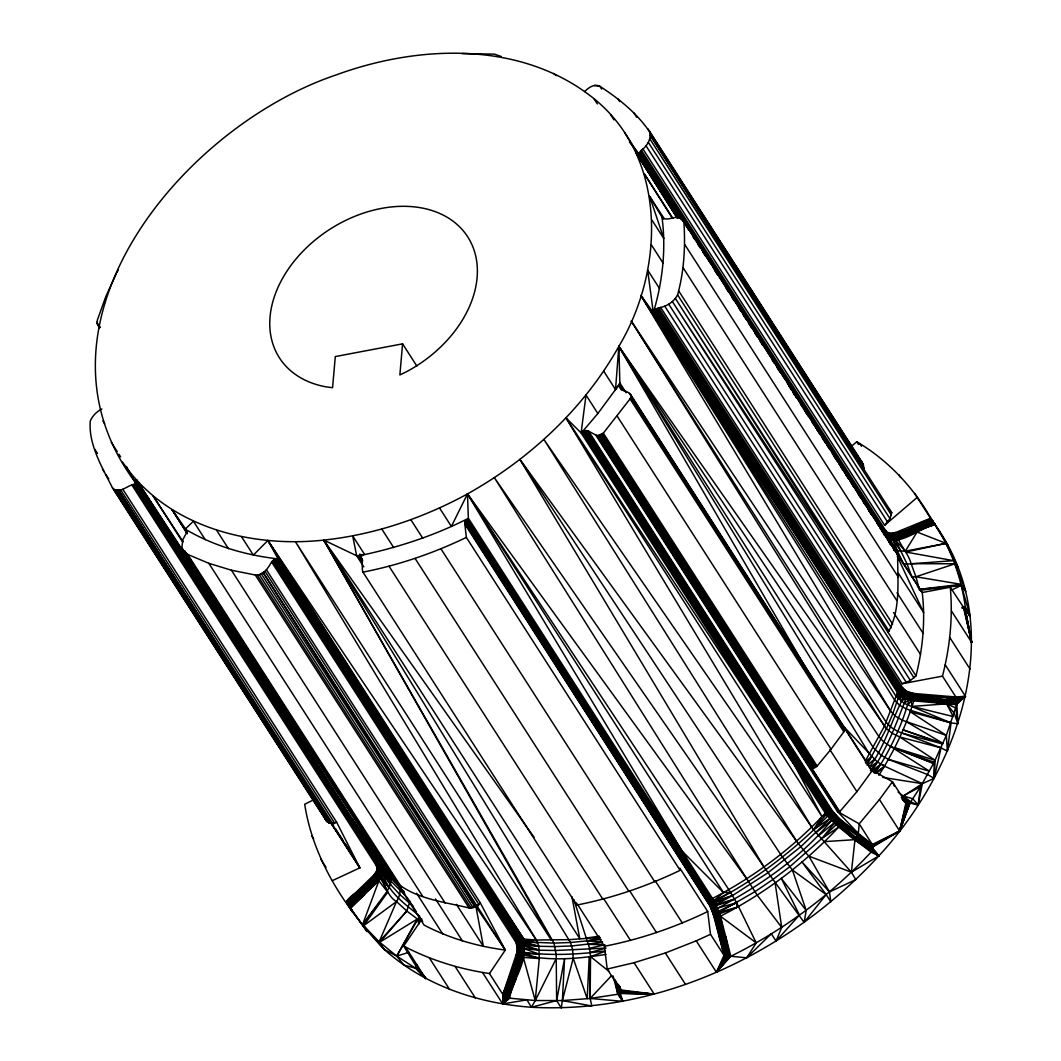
<?xml version="1.0" encoding="UTF-8"?>
<svg xmlns="http://www.w3.org/2000/svg" width="1061" height="1061" viewBox="0 0 1061 1061"><rect width="100%" height="100%" fill="white"/><g stroke="black" fill="none" stroke-linecap="round" stroke-linejoin="round"><path stroke-width="1.5" d="M851.983 445.845L856.784 441.747C887.725 460.089 913.097 486.866 930.762 518.126L935.112 524.704C1009.78 629.319 958.308 770.259 878.8 855.922L871.081 852.116L838.694 827.063L826.214 814.516L581.11 432.915C588.099 424.758 596.428 441.615 603.338 433.14L630.062 398.896C635.433 390.209 614.956 391.628 619.863 382.968L618.842 346.39C664.332 270.369 667.926 158.46 593.961 98.66C521.853 40.623 419.148 44.549 336.231 74.893C181.577 126.896 15.888 327.027 137.254 484.93L390.952 881.028L406.761 897.022M901.266 797.474L922.327 783.668L934.104 778.389L934.157 762.249L946.346 735.392L957.088 703.43L955.868 696.984L942.473 676.136C949.966 647.183 953.003 617.038 950.258 587.224L922.248 592.515L917.314 586.083M313.34 799.994L304.706 804.211C313.194 859.94 346.005 909.396 384.294 949.449C424.533 985.603 478.1 1003.441 531.428 1007.26C662.555 1014.25 791.174 951.412 878.8 855.922L837.885 822.62L829.795 814.424L830.312 810.737L586.149 430.501M421.893 919.065L403.71 946.041L405.514 947.022C431.774 960.55 460.288 969.197 489.466 973.547L502.861 994.409L508.007 998.043L535.248 1000.523L562.383 1000.576L591.813 1005.974L590.141 998.454L590.539 956.624L589.571 948.295L573.802 899.489M878.787 775.312C891.558 755.366 902.288 734.066 910.192 711.719L951.054 722.899L957.858 723.735L956.85 704.69L911.147 700.631L903.203 697.7L897.434 692.608L653.284 312.385L640.937 295.555L896.174 696.56L904.237 703.39L951.054 722.899L947.38 751.188L941.041 747.846L899.887 737.037L892.341 733.376L886.399 728.615L618.842 346.39C583.802 408.777 529.625 459.108 467.477 493.922L468.352 518.206L712.515 898.442L713.443 914.887L724 955.338L726.825 956.903L730.843 956.266C783.336 930.298 831.201 895.033 871.081 852.116L872.765 849.224L872.911 845.498L859.211 823.813L837.447 811.466L595.818 435.169M482.53 972.486L502.728 1003.931L509.545 998.388C512.503 979.024 530.54 958.985 522.171 938.985L278.022 558.749L273.38 560.155L271.629 561.959L515.779 942.181L517.277 947.301L516.694 953.176L502.861 994.409L502.728 1003.931L526.906 999.833L531.428 1007.26L556.654 1000.563L564.558 958.56L562.383 1000.576L561.216 1007.95L556.654 1000.563L556.189 954.661L553.988 943.123L323.777 540.102C249.945 548.139 166.047 526.561 122.572 462.132M605.977 954.396C576.362 959.091 545.725 961.85 516.694 953.176L520.633 946.266L522.171 938.985L518.643 939.714L515.779 942.181M531.428 1007.26L535.248 1000.523L539.293 958.587L538.789 946.293L536.322 940.006L295.396 541.627L551.402 940.271L323.777 540.102L356.668 555.752C365.011 554.969 360.873 567.728 362.981 572.144L576.746 905.06C612.555 898.057 647.263 886.134 680.114 870.325L466.349 537.41L464.691 522.794L468.352 518.206M519.956 459.479L782.461 857.155L792.381 869.967L826.134 894.556L830.843 901.837L829.45 891.93L801.97 861.943L826.134 894.556L804.172 922.407L763.986 867.023L519.956 459.479L798.416 843.8L806.055 853.137L808.88 856.161L851.373 872.208L878.8 855.922L836.957 823.747L827.288 813.535L582.197 431.946L597.86 413.511L615.526 389.573L618.842 346.39L879.145 736.944L883.773 741.957L890.59 746.467L934.157 762.249L920.55 786.718L910.152 802.753L899.648 831.002L872.434 844.423L840.126 819.371L832.66 811.254L828.959 810.936L825.272 813.137C792.991 847.832 754.57 876.665 712.515 898.442L709.69 900.935L708.841 904.038L464.678 523.802M659.478 288.459L647.634 270.024L653.284 312.385L653.735 311.337C662.648 280.86 666.242 248.725 661.971 217.16L649.611 196.351L663.841 238.592L651.998 220.157M947.38 751.188L946.346 735.392L910.192 711.719L912.036 706.401L946.624 703.828L954.263 713.324L957.858 723.735L955.908 707.979L946.624 703.828L908.8 698.735L903.521 696.52L897.898 691.56L653.735 311.337L655.34 309.441L660.618 307.438L902.248 683.735L910.404 680.539L915.975 675.884C922.845 648.709 925.484 620.42 922.248 592.515L894.396 549.134L893.561 550.102M812.779 768.522L599.014 435.607L812.063 768.615L817.116 766.055L831.055 749.185L843.84 731.825L844.742 729.676L844.317 727.289M648.072 128.965L861.837 461.88L863.389 464.731L863.919 469.347L891.77 512.728L889.98 518.67L884.609 525.301L642.979 149.017C647.754 144.84 651.52 138.288 649.611 131.816C636.892 113.089 618.722 98.567 599.85 86.286C594.306 83.368 588.444 87.745 584.651 91.551M135.344 484.227L137.93 485.606L382.079 865.842C385.62 885.086 357.955 893.534 349.958 907.725L367.186 931.717L347.159 903.402C354.109 890.471 385.607 882.659 379.506 864.463L135.344 484.227C127.771 484.333 119.349 495.328 112.466 487.835C102.201 467.437 88.408 444.625 90.238 421.151C92.413 415.753 96.803 411.562 101.909 408.949M347.995 903.442L352.69 912.022L350.488 908.534L381.681 877.089L383.459 869.861L382.079 865.842L379.506 864.463L375.965 865.153L131.816 484.917M620.194 987.672L620.977 992.035L617.834 994.25L590.141 998.454L562.383 1000.576L573.205 958.229L572.608 949.86L570.526 942.486L323.777 540.102C374.215 534.731 423.034 518.179 467.477 493.922L728.801 889.595L736.652 902.765L736.904 907.327L719.623 913.8L713.443 914.887L709.769 905.63L711.719 902.115L714.159 901.253C756.506 879.649 794.238 850.033 827.553 816.267L831.042 813.774L834.251 813.429C840.06 834.291 862.354 844.331 878.8 855.922C866.731 838.137 844.715 830.312 831.042 813.774L831.572 810.843L587.409 430.62M840.378 723.072L877.275 761.851L884.489 766.135L922.327 783.668L918.136 805.074L909.834 803.044L899.648 831.002L873.084 846.797L839.397 820.617L832.248 813.376L832.66 811.254L588.497 431.031M642.979 149.017L641.454 150.317L885.617 530.54L884.038 532.45L887.686 537.927C904.131 540.155 919.25 527.516 935.112 524.704C951.385 549.545 961.478 578.046 965.364 607.436L964.847 609.319L950.258 587.224M273.38 560.155L517.543 940.391L516.986 945.205L522.768 943.242L538.789 946.293L555.115 946.584L571.733 945.948L602.423 942.447M187.187 533.63L172.187 509.797L186.033 529.638C213.778 545.831 245.064 555.036 276.868 558.762L521.017 938.998L519.373 946.492L517.065 951.372C546.243 955.988 575.937 954.94 605.234 950.908M885.63 536.839L887.248 532.224L890.152 533.325L895.763 532.45L930.762 518.126L947.99 545.526L946.027 543.365L917.102 532.052L894.94 539.465L887.964 539.041L888.76 532.993L891.757 535.951L897.274 537.516L933.905 522.901L935.112 524.704C919.449 528.099 905.046 542.728 888.455 539.983L887.964 539.041L890.484 540.513L897.672 551.455L903.349 563.723L907.128 564.067L953.547 560.659L905.723 552.025L946.027 543.365L958.322 567.781L954.9 563.789L911.134 563.696C908.004 552.343 898.428 543.749 895.763 532.45M840.471 824.742L835.697 815.113L832.925 815.962L800.684 846.797L767.885 872.845L732.475 895.564L714.159 901.253L713.92 916.611L720.446 916.227C764.583 893.561 804.888 863.415 838.694 827.063L842.01 820.909M809.503 674.345L618.842 346.39L873.362 747.687L881.121 755.22L888.415 759.371L927.632 774.543L934.104 778.389L935.152 760.273L899.887 737.037M274.481 559.479L518.643 939.714L517.277 947.301L523.245 946.187L539.412 950.205L555.858 950.497L606.003 948.096L590.234 952.446M826.347 812.169L826.214 814.516L813.548 829.742L851.373 872.208L855.803 879.609L829.45 891.93L808.88 856.161M275.661 559.014L519.824 939.237L517.304 948.998L522.039 948.454L539.412 950.205L524.28 945.285L521.017 938.998M660.618 307.438C667.727 305.939 674.186 301.337 677.568 294.852C684.186 271.218 685.472 246.245 683.894 221.802C681.043 210.781 667.648 223.407 661.971 217.16M712.515 898.442L716.361 905.67L715.379 916.983L724 955.338L716.44 972.274L696.241 940.828L665.327 952.99L634.067 962.725L607.21 969.051L604.412 946.279L577.436 904.264M915.975 675.884L888.123 632.515C901.094 609.624 897.46 580.155 897.672 554.717L896.426 551.786M946.624 703.828L953.189 716.533L912.036 706.401L913.733 701.069L914.357 693.523L906.943 691.48L902.898 688.032L658.748 307.796M126.365 466.455L136.378 484.466L380.541 864.702L380.408 866.399L373.538 875.312L346.191 901.916C353.3 889.768 383.883 881.97 378.353 864.45L134.19 484.227M956.85 704.69L946.73 702.568L947.168 697.249L956.571 698.496L965.43 696.268L945.245 664.823M402.583 343.844L399.864 374.957L405.992 371.987A111.909 80.888 -32.7 0 0 460.434 227.677A111.909 80.888 -32.7 0 0 296.178 258.751A111.909 80.888 -32.7 0 0 326.761 386.973L332.57 387.689L335.303 356.562L402.583 343.844L416.893 366.125M409.984 901.266L406.814 911.014L379.705 942.221L417.212 919.091L396.734 956.107L403.87 965.086L417.596 968.733L403.71 946.041M851.373 872.208L854.98 839.662L824.543 841.625M875.378 772.885C891.213 748.244 904.091 721.308 910.736 692.913L914.184 695.698L957.155 701.666L965.43 696.268L955.868 696.984L914.357 693.523M884.29 535.659L886.253 531.375L885.617 530.54C884.556 536.03 890.418 539.545 895.06 540.473L893.654 533.126L895.882 533.656L932.407 520.633L934.86 524.943L934.794 524.227L897.977 538.643L894.37 538.325L884.808 533.444L884.728 531.442L640.565 151.219L641.454 150.317M912.036 706.401L911.147 700.631L912.526 693.297L914.277 694.504L956.399 698.019L965.43 696.268L956.995 704.066L911.492 698.032L903.999 695.326L898.587 690.565L654.438 310.329M918.136 805.074L912.924 798.774L903.044 795.896L910.829 801.904L918.136 805.074L920.55 786.718L903.044 795.896L898.03 792.05M804.172 922.407L806.174 910.365L781.281 878.336L799.437 915.059L776.042 941.107L771.307 933.72L746.705 957.791L730.843 956.266L716.44 972.274L724.65 955.988L714.504 916.863L715.141 906.2L715.843 904.622L732.475 895.564L713.774 903.322L710.485 907.036L709.146 901.969L464.983 521.747M583.457 431.19L827.607 811.426L827.169 815.776L828.614 815.272L828.959 810.936L584.797 430.7M518.643 939.714C527.224 961.704 502.463 981.876 502.728 1003.931L508.471 998.176C511.8 979.754 525.5 962.486 522.768 943.242L523.497 941.823L553.988 943.123L570.526 942.486L601.149 939.502M844.516 727.674L843.84 731.825L630.062 398.896M379.506 864.463L376.443 871.001L382.212 873.521L390.475 884.45L399.679 894.41L413.392 906.479M640.565 151.219L639.266 154.309L639.717 156.153L635.818 152.307L677.236 218.115M99.615 327.929L97.188 323.645L97.333 320.143L105.888 296.364L116.047 274.215M867.062 764.915L886.399 728.615L892.765 713.828L900.113 692.435L904.025 689.398L906.571 695.101L913.733 701.069M362.504 561.402L358.923 555.831C396.39 547.98 433.047 536.216 467.251 518.895L712.74 901.359L718.297 914.184L717.74 916.85L726.069 956.757L716.44 972.274L729.716 956.704L725.697 936.439L719.146 936.836M378.353 864.45L376.814 869.662L382.676 871.598L390.475 884.45L387.106 891.399L362.637 924.463L378.87 880.855L373.538 875.312L378.008 873.654L383.193 868.521L390.594 877.871L404.108 891.757M884.715 765.737L880.789 764.159L871.386 771.4C888.389 747.342 897.871 719.026 908.468 692.17L914.078 697.037L957.168 702.382L965.43 696.268L956.916 699.703L946.969 699.783L914.078 697.037L904.622 694.159L899.489 689.677L655.34 309.441M629.438 393.339L871.068 769.636L892.46 781.771L905.948 802.753L899.648 831.002L873.031 846.002L857.991 835.1L858.269 834.185L839.874 819.874L831.572 810.843M934.104 778.389L941.041 747.846L897.805 731.44L890.855 727.183L886.187 722.262L631.295 321.098L890.776 711.374L895.471 716.215L902.5 720.286L946.346 735.392M132.996 484.453L377.159 864.688L376.907 867.925L380.727 868.017L383.459 869.861L390.952 881.028L390.475 884.45L382.756 869.092M905.948 802.753L906.532 803.349L899.648 831.002L872.911 845.498L858.269 834.185L873.031 846.002M904.529 801.758L906.85 803.601L899.648 831.002L879.463 799.556L892.46 781.771L894.33 786.082M522.768 943.242L519.187 951.372L516.176 954.94L523.325 957.393L539.293 958.587L524.2 953.242L523.139 951.942L524.572 948.799L539.585 954.37L524.2 953.242M517.543 940.391L519.373 946.492L518.789 953.534L502.728 1003.931L508.007 998.043C509.253 978.454 527.794 958.998 519.824 939.237M508.471 998.176L516.362 978.083L511.23 976.359L503.604 995.311L517.649 953.322L518.232 946.85L516.574 941.226L272.412 560.99M506.429 997.393L519.479 956.107L523.139 951.942L523.948 954.834C514.253 969.794 511.986 988.653 502.728 1003.931L506.893 997.605L513.829 977.247M902.898 799.901L907.646 803.853L899.648 831.002L909.834 803.044L902.129 796.798L910.152 802.753L903.044 795.896M898.587 690.565L897.898 691.56L899.052 694.597L896.916 694.226L898.163 699L899.476 694.982L898.587 690.565L902.898 688.032L903.216 691.732L906.054 696.334L909.582 700.22L911.293 699.371M908.733 803.707L899.648 831.002L908.216 803.814L909.065 803.562L902.566 798.495L908.733 803.707L902.858 799.57M505.712 996.982L512.503 976.796L520.805 956.558L522.728 954.476M416.761 965.178L415.713 968.308L425.7 978.467L405.514 947.022M417.503 965.789L416.509 968.693L425.7 978.467L417.663 968.003M508.007 998.043L523.325 957.393L535.248 1000.523L556.097 958.879M417.305 965.43L416.177 968.547L425.7 978.467L417.702 968.335M865.604 760.631L884.436 726.135L897.898 691.56M504.983 996.518L512.503 976.796M416.907 965.231L415.713 968.308L396.734 956.107L384.294 949.449L363.618 925.749L387.756 892.089L362.637 924.463M502.861 994.409C509.413 977.937 514.837 961.08 524.452 946.359M776.042 941.107L781.705 927.394L775.127 882.977M883.601 533.497L884.038 532.45M384.294 949.449L379.162 941.783L396.509 901.571C399.612 896.77 401.549 890.245 398.485 884.967L136.577 480.076L134.402 480.567M419.665 915.922L396.734 956.107L379.162 941.783L363.618 925.749L396.509 901.571L406.814 911.014L420.554 921.386M872.487 849.954L855.922 838.535L857.991 835.1M375.965 865.153L376.668 866.665L380.408 866.399L382.411 867.314L380.647 870.285L374.652 874.092C385.647 879.489 385.501 895.431 396.509 901.571M718.297 914.184L729.225 956.836L716.44 972.274L725.034 956.293L714.769 914.914L709.146 901.969M116.723 272.743L118.262 270.011M869.251 767.275C886.598 744.517 892.5 715.273 906.943 691.48L913.959 698.43L957.155 701.666M917.102 532.052L905.325 551.163L895.471 550.818M796.586 841.134L543.922 439.493L813.548 829.742L821.943 816.559L829.808 812.182L833.309 812.209L834.556 817.686L838.694 827.063L821.532 838.774L789.742 866.784L772.687 879.649L754.968 891.664L719.066 912.274L717.422 911.744L712.899 913.123L711.414 899.131M746.705 957.791L756.214 942.884L736.652 902.765L716.148 908.508L712.077 910.789L710.459 899.98L466.296 519.744M186.033 529.638L186.736 532.37L182.89 539.611L181.935 546.76L182.956 549.89L187.678 554.399L208.831 563.325L231.431 570.221L255.303 575.022C263.407 576.043 268.141 567.821 271.629 561.959M489.466 973.547L505.288 950.072L480.169 902.646L266.391 569.73M710.459 899.98L717.74 916.85L728.058 956.995L716.44 972.274L726.825 956.903L716.467 916.983L710.883 902.977L465.527 520.712M603.696 371.138L615.526 389.573L619.332 384.002L623.815 390.965M908.017 705.114L911.147 700.631M817.116 766.055L603.338 433.14L597.834 435.7L839.463 811.997L856.89 791.692L872.169 770.671L630.207 393.949M716.44 972.274L727.581 957.009L719.093 916.585L719.623 913.8L716.361 905.67L711.414 909.118L709.69 900.935M615.526 389.573L619.067 385.05L621.746 389.228M841.691 822.5L838.707 818.124L821.532 838.774L835.988 824.848L840.126 819.371L841.97 821.585M870.352 770.485L877.275 761.851L869.702 767.633M480.169 902.646L477.437 906.691L505.288 950.072C477.065 946.332 449.36 938.348 424.095 925.099L182.956 549.89L396.721 882.805C416.297 899.065 444.877 902.102 469.081 907.937L473.113 907.646L478.803 904.317L265.025 571.388L259.335 574.73L473.113 907.646M879.463 799.556L859.211 823.813L858.309 833.508L837.447 811.466M898.163 699L902.354 692.687L905.152 690.366L907.168 693.96L913.853 699.809L957.088 703.43L965.43 696.268L957.049 700.432L946.969 699.783M726.069 956.757C722.422 940.855 714.875 924.834 717.515 908.335C759.848 885.71 800.737 857.911 831.426 820.577L836.943 816.426L841.174 823.575M865.882 763.403L871.519 756.758L865.272 762.13M383.366 872.434L380.209 875.206L375.634 876.718L361.297 890.67L346.841 902.924L375.793 874.556L378.114 869.662L377.159 864.688M379.162 941.783L406.814 911.014M873.959 771.732L880.789 764.159M418.445 914.967C404.334 903.786 388.631 892.274 382.875 874.41L381.058 876.121L376.655 877.686L348.804 905.961L352.69 912.022L349.706 907.341C357.133 892.235 384.122 884.45 381.416 865.166M616.189 981.438L622.913 1001.372L590.141 998.454L611.6 975.616M517.092 955.271L524.28 945.285L538.789 946.293L522.145 941.24L516.574 943.786L516.574 941.226M600.075 937.433L569.054 939.661L536.322 940.006L267.876 540.487L253.354 555.102L241.51 536.667M348.353 905.258L362.318 891.638L377.57 878.733L379.838 878.017M380.541 864.702L381.496 866.757L380.727 868.017L375.567 872.805L381.058 876.121L380.422 879.025L378.326 879.808L363.233 892.686L349.069 906.386L352.69 912.022M349.706 907.341L378.87 880.855L387.106 891.399L381.058 876.121L389.162 887.964L381.191 877.832M348.804 905.961L363.233 892.686L361.297 890.67L347.875 904.516L362.318 891.638M876.293 773.496L884.489 766.135L875.842 773.124M867.447 765.286L874.131 759.344M349.958 907.725L364.546 894.821L363.233 892.686M884.609 525.301L917.367 497.264M713.867 900.723L723.43 892.513L730.525 892.341L712.74 901.359M818.601 835.736L833.959 823.031M904.237 703.39L908.601 699.968M929.582 518.696L934.86 524.943L933.521 522.317L896.2 534.943L892.076 533.365L892.686 539.717L891.585 540.58L887.686 537.927M815.896 832.673L831.426 820.577L830.67 817.66M813.548 829.742L829.636 818.694L828.614 815.272M905.378 698.788L900.895 701.321L900.656 696.016L903.521 696.52L905.378 698.788L908.8 698.735M122.864 489.293L336.642 822.209L359.838 867.858L332.491 880.577M736.652 902.765L717.422 911.744L719.623 913.8L720.446 916.227L730.843 956.266M951.24 590.181L961.385 585.38L965.749 591.494L954.9 563.789L915.908 576.773L911.85 576.972L907.128 564.067L895.63 540.407L885.683 535.672M931.412 519.121L914.25 526.137L916.346 531.137L933.905 522.901M884.728 531.442L889.41 537.158L893.932 537.038L932.407 520.633M902.288 697.104L903.521 696.52L901.611 693.761L900.55 688.934L656.388 308.698M931.691 519.558L896.2 534.943L889.463 535.845L886.253 531.375L886.519 533.312C901.678 538.431 916.717 521.11 931.691 519.558L934.86 524.943L934.529 523.829L916.346 531.137M696.241 940.828L710.499 934.33L707.714 911.558L679.862 868.19L680.114 870.325M836.957 823.747L835.498 824.41L832.925 815.962M604.412 946.279C640.207 939.33 674.902 927.407 707.714 911.558M362.981 572.144C398.777 565.142 433.485 553.219 466.349 537.41M933.521 522.317L915.643 530.023L896.664 536.269L893.654 535.699L890.152 533.325L889.582 538.418L894.37 550.5M915.033 528.763L932.937 521.442L934.86 524.943L914.662 493.498M336.642 822.209L331.987 824.477L331.257 823.402L118.739 490.461L332.517 823.376L331.987 824.477L359.838 867.858L350.103 851.426M605.261 951.279L590.539 956.624L609.027 971.452M716.361 905.67L734.557 899.105L715.843 904.622L713.774 903.322M396.734 956.107L408.896 952.301M374.573 875.922L383.392 871.519L390.952 881.028L389.414 875.139L351.708 818.522L136.577 480.076L137.93 485.606M719.066 912.274L736.904 907.327M600.062 937.752L587.29 940.935L602.449 942.115M589.571 948.295L604.916 944.741L588.576 944.396M357.836 555.672L362.305 562.635L357.836 555.672L364.533 554.359L352.69 535.924L356.668 555.752L363.817 566.892M946.027 543.365L905.325 551.163L895.63 540.407M902.248 683.735L942.473 676.136M263.327 572.834L475.912 906.505L477.437 906.691L263.327 572.834L475.169 906.876L469.081 907.937L255.303 575.022M585.791 938.11L599.332 936.2M951.438 610.924L971.637 642.369L965.298 609.054L970.205 616.428L961.385 585.38L919.635 590.314L919.383 589.385L961.067 584.306L915.908 576.773L911.134 563.696M522.145 941.24L536.322 940.006L522.171 938.985M919.383 589.385L961.385 585.38M906.532 803.349L908.216 803.814L901.797 798.893M899.476 694.982L901.028 694.889L899.489 689.677M462.052 53.607L494.346 54.124L501.11 56.419M946.73 702.568L957.168 702.382M900.55 688.934L905.338 693.085L911.996 695.379L956.571 698.496M894.94 539.465L898.733 539.558M617.794 984.024L620.261 993.136L654.252 994.17L634.067 962.725M619.743 987.605L620.977 992.035L654.252 994.17L620.592 989.9L607.21 969.051M962.34 608.019L965.417 608.258L970.205 616.428L965.364 607.436L962.075 607.171M962.34 608.271L965.404 608.55L970.205 616.428M619.81 986.491L621.07 991.199L654.252 994.17L619.849 993.481L617.568 984.21M112.466 487.835L326.244 820.75L330.541 823.323L334.586 822.991L120.808 490.076L114.999 489.93L328.777 822.859L330.541 823.323L118.739 490.461M523.325 941.279L537.741 942.831M962.354 607.887L965.417 608.258M947.075 698.443L956.916 699.703M675.923 217.107L681.387 217.837L699.279 245.701M914.277 694.504L906.134 692.183L901.704 688.377L657.541 308.141M594.332 85.477L599.85 86.286L601.64 89.071M882.725 777.381L922.327 783.668M834.941 821.957L832.421 821.546L831.797 816.731M901.704 733.032L942.685 743.986L903.044 729.862L942.964 743.337L906.465 721.745M888.415 759.371L929.423 771.175L890.59 746.467M951.054 722.899L906.664 709.106L899.569 705.233L894.847 700.446L640.937 295.555L890.776 711.374M935.152 760.273L894.662 747.726L933.547 763.403L894.41 748.244M422.198 921.094L417.968 919.688L418.737 924.41M100.397 327.199L97.824 325.143M321.629 812.142L326.244 820.75L328.777 822.859M902.5 798.27L909.834 803.044M854.98 839.662L871.956 850.935M878.8 855.922L872.765 849.224L857.474 836.174L873.084 846.797M857.474 836.174L873.11 847.275M856.771 837.341L872.765 849.224M756.214 942.884L720.446 916.227L724.331 936.797L729.716 956.704M905.073 801.93L907.646 803.853M904.861 801.864L907.327 803.747M904.184 801.559L906.85 803.601M553.723 73.448L556.176 75.663M400.7 886.983L382.079 865.842L390.594 877.871L382.411 867.314M871.068 769.636L874.596 773.124M417.092 968.865L425.7 978.467L417.716 968.507M857.513 456.973L861.837 461.88M417.358 968.865L425.7 978.467L417.596 968.733M629.398 142.015L639.266 154.309L681.295 219.773M887.792 507.742L891.77 512.728M832.248 813.376L830.312 810.737M831.042 813.774L828.959 810.936M829.795 814.424L827.607 811.426M781.705 927.394L757.196 895.139L746.679 878.747L494.373 477.689L763.986 867.023M892.686 539.717L901.386 551.667M905.656 697.581L902.354 692.687L901.704 688.377M746.679 878.747L467.477 493.922L451.389 526.442L439.546 508.007M613.112 975.934L617.834 994.25L622.913 1001.372L618.974 993.932L615.857 981.611M534.107 837.328L323.777 540.102L579.783 938.667L571.945 896.731M636.401 150.98L639.359 155.291M351.708 818.522L392.663 878.667L136.577 480.076L234.773 629.624M505.288 950.072L475.912 906.505L483.378 946.385L456.402 904.37M349.202 850.1L331.257 823.402L359.838 867.858M897.235 554.518L922.248 592.515M236.59 632.383L241.139 639.306M242.956 642.077L246.59 647.621M249.322 651.772L252.041 655.923M255.688 661.467L258.407 665.618M649.611 196.351L664.12 218.526M183.036 541.64L153.169 496.031L182.625 541.959M678.098 217.717L635.818 152.307L677.329 218.181M640.937 295.555L867.062 645.3M792.859 392.305L794.649 395.09M803.628 408.989L806.32 413.153M815.299 427.052L817.991 431.23M821.572 436.787L823.376 439.559M826.957 445.129L829.649 449.294M832.341 453.458L835.034 457.636M838.628 463.193L846.705 475.699M850.299 481.256L864.649 503.498M867.341 507.675L876.32 521.574M878.11 524.346L895.166 550.752L832.553 453.246M858.76 494.903L860.551 497.675M868.601 510.169L872.182 515.726M876.665 522.675L878.455 525.447M882.023 531.004L883.813 533.776M887.394 539.333L889.184 542.118M187.426 533.458L172.187 509.797L187.399 533.497M898.839 474.758L900.59 477.49M859.742 443.525L861.505 446.257M856.784 441.747L858.574 444.519M649.611 131.816L863.389 464.731M863.959 468.06L650.181 135.145L863.919 469.347L649.756 138.726L891.386 515.023M633.987 113.036L636.68 117.214M648.351 142.373L889.98 518.67M617.873 98.766L619.664 101.551M646.043 145.874L887.672 522.171M639.889 152.214L897.288 553.139M701.958 249.879L710.91 263.804M712.7 266.59L727.899 290.276M729.689 293.061L756.52 334.852M758.31 337.637L773.522 361.31M776.201 365.488L785.153 379.427M786.93 382.212L802.143 405.886M803.933 408.671L830.763 450.461M897.672 554.717L681.387 217.837M639.438 153.261L683.271 221.51M685.95 225.688L688.629 229.866M693.098 236.828L694.889 239.614M697.581 243.791L700.26 247.969M702.939 252.147L705.631 256.338M714.57 270.263L717.249 274.441M726.201 288.367L728.88 292.544M731.559 296.722L734.239 300.9M738.721 307.862L740.498 310.648M743.191 314.825L745.87 319.003M748.549 323.181L751.241 327.358M754.809 332.929L757.501 337.119M760.18 341.297L762.859 345.475M771.811 359.4L774.49 363.578M777.169 367.756L779.862 371.934M788.8 385.859L791.479 390.037M794.172 394.215L796.851 398.392M800.432 403.962L803.111 408.14M805.79 412.318L808.482 416.496M812.05 422.079L813.84 424.864M817.421 430.434L820.1 434.612M822.779 438.79L825.471 442.967M834.41 456.893L837.089 461.071M840.67 466.641L842.461 469.426M846.041 474.996L848.72 479.174M851.399 483.352L854.092 487.529M857.659 493.1L859.45 495.885M863.031 501.468L865.71 505.646M868.402 509.824L871.081 514.001M880.02 527.927L882.712 532.105M949.847 637.621L970.046 669.067M624.558 132.545L679.61 217.969M677.873 217.837L635.818 152.307L677.727 217.956M610.566 114.601L613.948 119.866M672.833 218.261L644.199 173.646L672.422 218.367M593.961 98.66L597.343 103.925M898.468 573.378L923.707 612.688L897.327 556.375M684.69 244.415L898.455 577.33M661.693 216.258L663.483 219.043M897.036 592.741L923.15 633.404M683.005 267.611L896.784 600.526M893.574 612.489L920.563 654.518M651.348 244.799L663.178 263.234M678.881 291.205L892.646 624.12M677.568 294.852L891.346 627.78M889.131 631.295L675.353 298.38L888.123 632.515L672.369 301.563L913.998 677.86M668.775 304.242L910.404 680.539M664.783 306.231L906.412 682.528M630.977 396.748L844.742 729.676M630.645 397.835L844.423 730.75M619.863 382.968L626.123 392.716M619.067 386.058L621.746 390.236M617.277 416.27L831.055 749.185M829.914 749.676L856.89 791.692M597.86 413.511L586.017 395.077L581.11 432.915L566.03 417.941L811.692 827.089M602.423 434.015L816.201 766.944M601.362 434.745L815.14 767.66M600.208 435.289L813.973 768.204M812.063 768.615L839.927 811.983M596.759 435.554L838.389 811.851M464.691 522.794L709.769 905.63L708.854 903.03M710.499 934.33L724 955.338M655.34 880.975L682.329 922.99M440.938 548.816L654.717 881.731M410.899 519.784L422.742 538.219M629.531 890.617L656.52 932.632M415.116 558.457L628.881 891.373M665.327 952.99L685.525 984.436M381.841 529.121L393.684 547.556M603.497 898.402L630.486 940.417M389.055 566.256L602.834 899.171M359.918 554.001L361.708 556.786M360.607 556.839L362.398 559.624M622.913 1001.372L618.284 994.144L615.261 980.139M267.876 540.487L523.882 939.104L491.787 891.678L267.876 540.487L278.022 558.749M261.391 573.961L475.169 906.876M97.188 323.645L98.965 326.43L97.015 321.947M257.266 575.089L471.044 908.004M216.603 530.221L228.433 548.656M231.431 570.221L445.209 903.136M205.25 539.678L193.407 521.243L185.304 529.028L187.081 531.813M435.474 898.946L462.45 940.974M208.831 563.325L422.61 896.24M416.535 893.19L442.649 933.852M455.169 966.531L475.368 997.977M102.93 421.031L104.628 423.671M187.678 554.399L401.456 887.314M187.306 555.115L184.627 550.938L187.293 555.128M193.566 564.876L189.985 559.293L193.54 564.903M204.309 581.6L201.63 577.409L204.256 581.64M207.89 587.171L210.569 591.348L206.935 585.831M213.261 595.539L215.94 599.717M218.632 603.895L222.213 609.465M224.892 613.656L227.584 617.834M230.264 622.011L232.943 626.189M236.523 631.772L239.216 635.95M241.895 640.128L244.587 644.306M247.266 648.496L250.847 654.067M253.526 658.244L256.218 662.435M258.897 666.613L261.59 670.791M264.269 674.968L267.849 680.552M270.528 684.73L273.221 688.907M275.9 693.085L278.592 697.276M282.173 702.846L284.852 707.024M287.544 711.215L290.223 715.393M292.902 719.57L296.483 725.14M299.175 729.331L301.854 733.509M304.547 737.687L307.226 741.864M310.807 747.448L313.486 751.626M316.178 755.803L318.857 759.994M321.549 764.172L324.228 768.35M327.809 773.92L330.501 778.111M333.181 782.289L335.86 786.466M339.44 792.037L342.133 796.227M344.812 800.405L347.504 804.583M350.183 808.761L352.862 812.951M356.443 818.522L359.135 822.699M361.814 826.89L364.507 831.068M367.186 835.246L370.766 840.816M373.445 845.007L376.138 849.185M378.817 853.362L381.509 857.54M385.09 863.123L387.769 867.301M390.461 871.479L393.14 875.67M395.819 879.848L399.4 885.418M402.092 889.595L404.771 893.786M407.464 897.964L416.403 911.903M419.095 916.081L422.676 921.651M111.312 442.371L117.24 451.588M118.925 454.227L120.622 456.867M429.426 958.017L449.612 989.462M94.787 449.267L97.466 453.445M331.828 822.965L333.565 825.67M335.303 828.389L343.141 840.591M344.878 843.296L349.228 850.073M116.763 490.407L330.541 823.323M102.466 469.174L104.257 471.959M106.047 474.758L108.726 478.935M113.54 489.055L327.318 821.983M311.854 836.121L313.618 838.853M320.74 859.131L326.019 867.328M213.195 595.606L215.874 599.783M218.553 603.974L222.12 609.558M223.911 612.356L227.478 617.94M230.157 622.117L232.836 626.308M235.515 630.499L239.083 636.083M240.874 638.868L244.441 644.451M246.232 647.237L250.688 654.226M252.478 657.011L256.046 662.595M257.836 665.393L261.404 670.963M263.194 673.762L267.664 680.738M269.441 683.536L273.022 689.12M274.799 691.905L278.38 697.488M280.157 700.273L289.985 715.631M291.775 718.416L306.947 742.143M308.738 744.941L323.91 768.668M325.7 771.453L396.721 882.805M631.295 321.098L884.436 726.135M618.842 346.39L869.569 754.225M892.155 546.561L888.455 539.983L890.06 544.439M709.875 904.781L714.504 916.863M620.592 989.9L621.003 990.828L654.252 994.17L620.698 992.592L618.749 985.006M893.296 540.672L897.672 551.455M573.205 958.229L587.21 998.68L589.213 956.743L590.141 998.454M792.381 869.967L806.174 910.365M722.979 937.062L729.225 956.836M721.705 937.195L727.581 957.009M915.908 576.773L918.945 587.807M719.729 937.088L725.034 956.293M619.929 986.743L621.07 991.199M619.836 987.499L620.977 992.035M963.64 608.072L971.637 642.369L965.231 609.186M618.483 985.337L620.261 993.136M964.197 608.802L971.637 642.369L965.059 609.293M964.422 609.067L971.637 642.369L964.847 609.319M615.115 980.178L617.834 994.25M894.396 549.134L894.556 550.447M576.561 902.911L576.746 905.06M723.43 892.513L682.13 851.134L467.477 493.922L723.43 892.513M794.888 765.83L566.03 417.941L821.943 816.559L794.888 765.83M362.544 560.394L359.865 556.229L362.544 560.407M198.938 573.232L196.258 569.054L198.898 573.272"/></g></svg>
